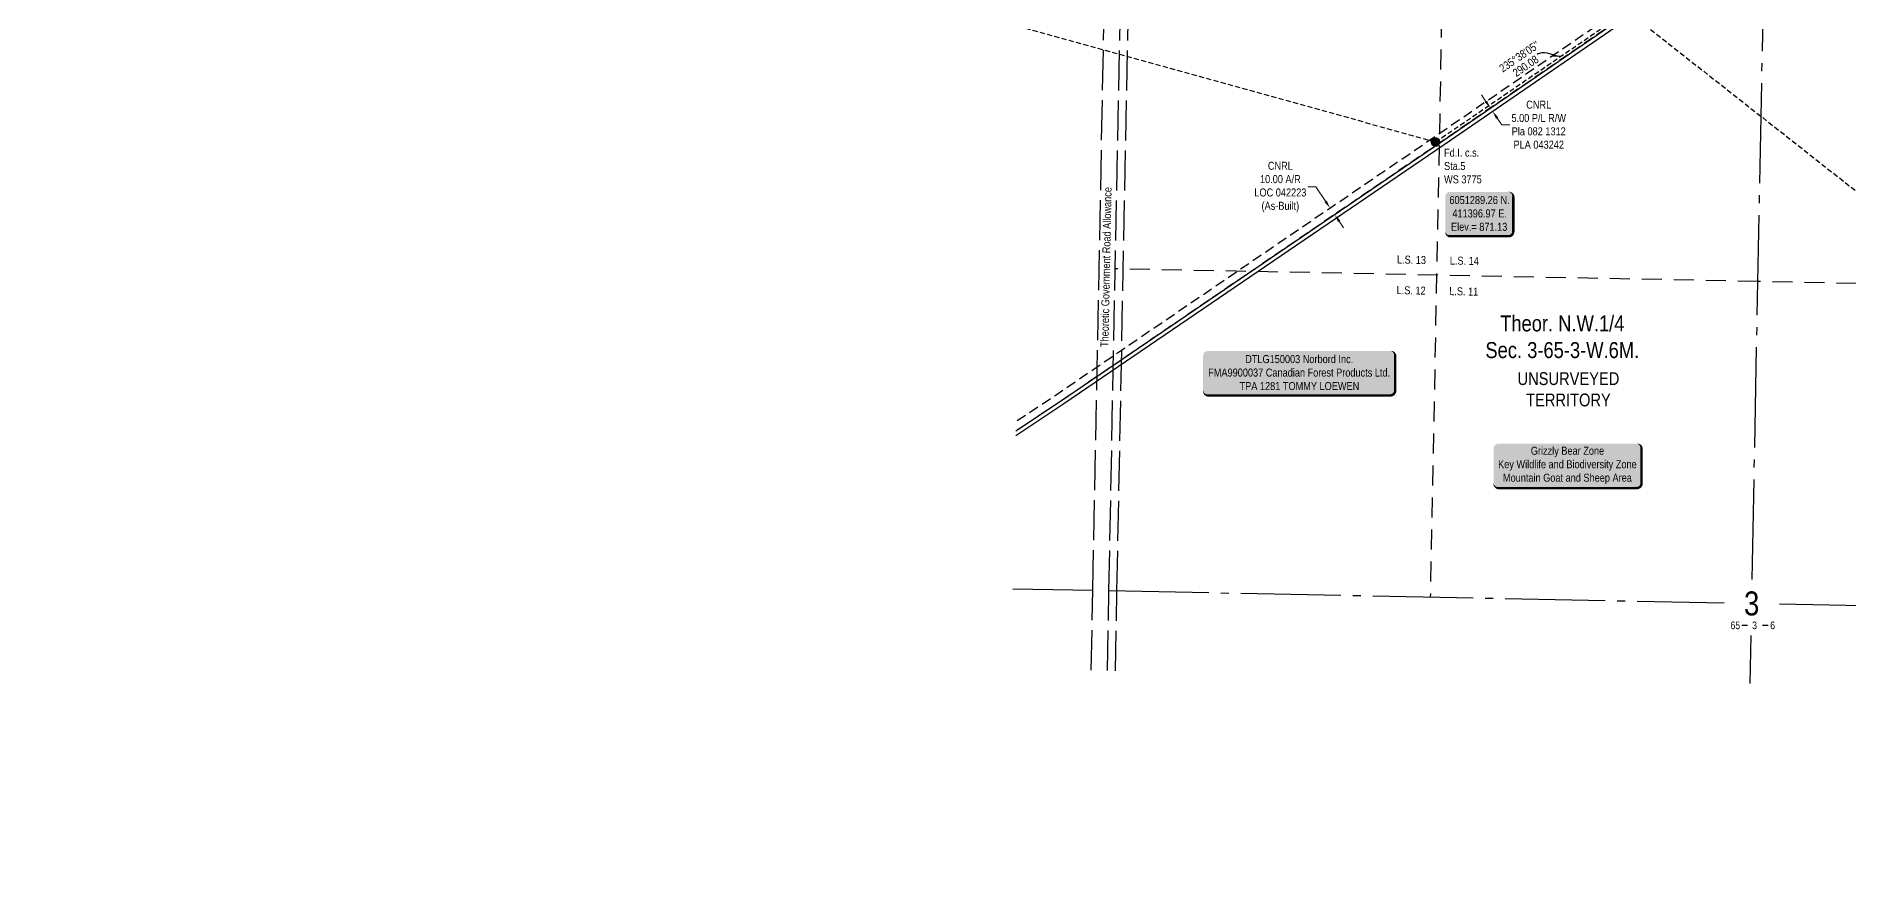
# Model space of a CAD drawing. Extents: x 409289 to 413533, y 6049756 to 6053361.
# Drawn here: x 409649 to 411913, y 6050365 to 6051421 of the extents above; entities that cross this region are included whole.
import ezdxf
from ezdxf.enums import TextEntityAlignment as Align

# ---------------------------------------------------------------- set-up
doc = ezdxf.new("R2010")
doc.units = 0
doc.header["$LTSCALE"] = 5
doc.header["$PDSIZE"] = 50
for name, pattern in [('foc-ACCESSROAD', [3.75, 2.5, -1.25]), ('foc-LSD', [8, 5, -3]), ('foc-QUARTERLINE', [33, 25, -3, 2, -3]), ('foc-TIELINE', [1.875, 1.25, -0.625]), ('foc-UNSURVEYED', [12.5, 10, -2.5])]:
    doc.linetypes.add(name, pattern=pattern)
doc.layers.get('Defpoints').update_dxf_attribs({"color": 9})
for name, color, linetype in [('10', 1, 'Continuous'), ('9', 3, 'Continuous'), ('AS-WILDLIFE-BLOCK', 131, 'Continuous'), ('C-SYMBOL', 7, 'Continuous'), ('DETAIL-T', 7, 'Continuous'), ('F-AR', 190, 'foc-ACCESSROAD'), ('F-RW', 190, 'Continuous'), ('L-BD', 7, 'Continuous'), ('L-MON', 1, 'Continuous'), ('L-QSEC', 8, 'foc-QUARTERLINE'), ('L-ROAD-T', 7, 'Continuous'), ('L-SECLBL', 7, 'Continuous'), ('L-SECTION-LSD', 7, 'foc-LSD'), ('L-TIE', 7, 'foc-TIELINE'), ('L-UNS-T', 3, 'Continuous'), ('L-USEC', 7, 'foc-UNSURVEYED')]:
    doc.layers.add(name, color=color, linetype=linetype)
doc.layers.add('F-AR-T', color=190, linetype='Continuous', lineweight=9)
doc.layers.add('F-RW-T', color=190, linetype='Continuous', lineweight=9)
doc.styles.add('100L', font='ARIALN.TTF', dxfattribs={"height": 11})
doc.styles.add('175L', font='ARIALN.TTF', dxfattribs={"height": 20})
doc.styles.add('80', font='ARIALN.TTF', dxfattribs={"height": 10})
doc.styles.add('80CG', font='ARIALN.TTF', dxfattribs={"height": 10})
doc.styles.add('80L', font='ARIALN.TTF', dxfattribs={"height": 10})
doc.styles.add('SIMPLEX', font='ARIALN.TTF')
doc.dimstyles.new('Compass 5 000', dxfattribs={"dimscale": 5, "dimtxt": 9, "dimasz": 2, "dimexe": 0.2, "dimexo": 0.0625, "dimgap": 0.5, "dimtad": 0, "dimtih": 1, "dimtoh": 1, "dimzin": 0, "dimdsep": 46, "dimtxsty": '80CG', "dimcen": 0.1, "dimse1": 1, "dimse2": 1, "dimclrd": 256, "dimclrt": 256, "dimaunit": 1, "dimadec": 4, "dimazin": 0, "dimtfac": 0.06, "dimtofl": 0, "dimtmove": 0, "dimatfit": 1, "dimfxl": 0.2, "dimtolj": 1, "dimtzin": 0, "dimlwd": -1, "dimarcsym": 0})

# ---------------------------------------------------------------- blocks, each defined once
blk = doc.blocks.new('L-SECLBL')
at = {"layer": '9', "color": 7}
for p, q in [((-5.1, -27.8), (-12.3, -27.8)), ((20.7, -27.8), (13.5, -27.8))]:
    blk.add_line(p, q, dxfattribs=at)
at = {"layer": '10', "color": 2, "style": 'SIMPLEX'}
blk.add_attdef('SEC', text='', height=30, dxfattribs=at).set_placement((0, 0), align=Align.MIDDLE)
at = {"layer": '10', "color": 5, "style": '80L'}
blk.add_attdef('TWP', text='', height=9.5, dxfattribs=at).set_placement((-14.4, -27.4), align=Align.MIDDLE_RIGHT)
blk.add_attdef('RGE', text='', height=9.5, dxfattribs=at).set_placement((3.6, -27.4), align=Align.MIDDLE_CENTER)
blk.add_attdef('MER', text='', height=9.5, dxfattribs=at).set_placement((23.2, -27.4), align=Align.MIDDLE_LEFT)
blk = doc.blocks.new('*D426')
at = {"layer": 'Defpoints', "color": 0, "transparency": 16777216}
for p in [(409784.7, 6051514.6), (409797.2, 6051522.9), (409798.1, 6051521.6)]:
    blk.add_point(p, dxfattribs=at)
at = {"layer": 'F-RW-T', "transparency": 16777216}
for p, q in [((409806.4, 6051527.1), (409814.8, 6051532.6)), ((409777.2, 6051507.8), (409734.2, 6051479.4)), ((409734.2, 6051479.4), (409724.2, 6051479.4))]:
    blk.add_line(p, q, dxfattribs=at)
for points in [[(409805.5, 6051528.5), (409807.3, 6051525.7), (409798.1, 6051521.6)], [(409776.3, 6051509.2), (409778.1, 6051506.4), (409785.6, 6051513.3)]]:
    blk.add_solid(points, dxfattribs=at)
at = {"layer": 'F-RW-T', "transparency": 16777216, "insert": (409685.2, 6051479.4), "char_height": 10, "attachment_point": 5, "style": '80CG'}
blk.add_mtext('\\A1;CNRL\\P15.00 P/L R/W\\PPlan 082 7986\\PPLA 060875', dxfattribs=at)
blk = doc.blocks.new('*D442')
at = {"layer": 'Defpoints', "color": 0, "transparency": 16777216}
for p in [(411265.3, 6051206.9), (411266.8, 6051207.9), (411272.4, 6051199.6)]:
    blk.add_point(p, dxfattribs=at)
at = {"layer": 'F-AR-T', "transparency": 16777216}
for p, q in [((411247.5, 6051233.1), (411237.5, 6051233.1)), ((411259.7, 6051215.2), (411247.5, 6051233.1)), ((411276.6, 6051190.4), (411282.2, 6051182.1))]:
    blk.add_line(p, q, dxfattribs=at)
for points in [[(411261.1, 6051216.1), (411258.3, 6051214.2), (411265.3, 6051206.9)], [(411278, 6051191.3), (411275.2, 6051189.4), (411271, 6051198.6)]]:
    blk.add_solid(points, dxfattribs=at)
at = {"layer": 'F-AR-T', "transparency": 16777216, "insert": (411203.2, 6051233.1), "char_height": 10, "attachment_point": 5, "style": '80CG'}
blk.add_mtext('\\A1;CNRL\\P10.00 A/R\\PLOC 042223\\P(As-Built)', dxfattribs=at)
blk = doc.blocks.new('*D443')
at = {"layer": 'Defpoints', "color": 0, "transparency": 16777216}
for p in [(411465.6, 6051331.6), (411340.9, 6051246.5), (411343.7, 6051242.4)]:
    blk.add_point(p, dxfattribs=at)
at = {"layer": 'F-AR-T', "transparency": 16777216}
for p, q in [((411460, 6051339.8), (411454.4, 6051348.1)), ((411474.1, 6051319.2), (411479.7, 6051310.9)), ((411479.7, 6051310.9), (411489.7, 6051310.9))]:
    blk.add_line(p, q, dxfattribs=at)
for points in [[(411461.4, 6051340.8), (411458.6, 6051338.9), (411465.6, 6051331.6)], [(411475.5, 6051320.1), (411472.7, 6051318.2), (411468.4, 6051327.4)]]:
    blk.add_solid(points, dxfattribs=at)
at = {"layer": 'F-AR-T', "transparency": 16777216, "insert": (411526, 6051310.9), "char_height": 10, "attachment_point": 5, "style": '80CG'}
blk.add_mtext('\\A1;CNRL\\P5.00 P/L R/W\\PPla 082 1312\\PPLA 043242', dxfattribs=at)
blk = doc.blocks.new('*U436')
h = blk.add_hatch(color=255)
edge = h.paths.add_edge_path()
edge.add_line((-114, -28.5), (114, -28.5))
edge.add_arc((114, -22.5), 6, 270, 360)
edge.add_line((120, -22.5), (120, 21))
edge.add_arc((114, 21), 6, 0, 90)
edge.add_line((114, 27), (-114, 27))
edge.add_arc((-114, 21), 6, 90, 180)
edge.add_line((-120, 21), (-120, -22.5))
edge.add_arc((-114, -22.5), 6, 180, 270)
at = {"color": 44, "flags": 128}
blk.add_lwpolyline([(-114, -28.5, 3, 3, 0), (114, -28.5, 3, 3, 0.414214), (120, -22.5, 3, 3, 0), (120, 21, 3, 0, 0.414214), (114, 27, 0, 0, 0), (-114, 27, 0, 0, 0.414214), (-120, 21, 0, 0, 0), (-120, -22.5, 0, 3, 0.414214)], format="xyseb", close=True, dxfattribs=at)
at = {"color": 44, "style": '80'}
blk.add_attdef('ENTER_TEXT_001', (-36, -5), '', height=10, dxfattribs=at)
blk = doc.blocks.new('fdia')
at = {"color": 255, "const_width": 1}
blk.add_lwpolyline([(-0.5, 0, 1), (0.5, 0, 1)], format="xyb", close=True, dxfattribs=at)
blk = doc.blocks.new('Fdiaa')
blk.add_blockref('fdia', (0, 0))
blk = doc.blocks.new('fdib')
at = {"color": 1, "const_width": 1.6}
blk.add_lwpolyline([(-0.4, 0, 1), (0.4, 0, 1)], format="xyb", close=True, dxfattribs=at)
at = {"color": 1}
blk.add_circle((0, 0), 0.8, dxfattribs=at)
blk = doc.blocks.new('Fdibb')
blk.add_blockref('fdib', (0, 0))
blk = doc.blocks.new('fdicc')
for name in ['Fdibb', 'Fdiaa']:
    blk.add_blockref(name, (0, 0))
blk = doc.blocks.new('FDI')
blk.add_blockref('fdicc', (0, 0))
blk = doc.blocks.new('*U491')
h = blk.add_hatch(color=255)
edge = h.paths.add_edge_path()
edge.add_line((-86.5, -28.5), (86.5, -28.5))
edge.add_arc((86.5, -22.5), 6, 270, 360)
edge.add_line((92.5, -22.5), (92.5, 21))
edge.add_arc((86.5, 21), 6, 0, 90)
edge.add_line((86.5, 27), (-86.5, 27))
edge.add_arc((-86.5, 21), 6, 90, 180)
edge.add_line((-92.5, 21), (-92.5, -22.5))
edge.add_arc((-86.5, -22.5), 6, 180, 270)
at = {"color": 131, "flags": 128}
blk.add_lwpolyline([(-86.5, -28.5, 3, 3, 0), (86.5, -28.5, 3, 3, 0.414214), (92.5, -22.5, 3, 3, 0), (92.5, 21, 3, 0, 0.414214), (86.5, 27, 0, 0, 0), (-86.5, 27, 0, 0, 0.414214), (-92.5, 21, 0, 0, 0), (-92.5, -22.5, 0, 3, 0.414214)], format="xyseb", close=True, dxfattribs=at)
at = {"color": 131, "style": '80'}
blk.add_attdef('ENTER_TEXT_001', (-36, -5), '', height=10, dxfattribs=at)
blk = doc.blocks.new('*U461')
h = blk.add_hatch(color=254)
edge = h.paths.add_edge_path()
edge.add_line((-36.5, -28.5), (36.5, -28.5))
edge.add_arc((36.5, -22.5), 6, 270, 360)
edge.add_line((42.5, -22.5), (42.5, 21))
edge.add_arc((36.5, 21), 6, 0, 90)
edge.add_line((36.5, 27), (-36.5, 27))
edge.add_arc((-36.5, 21), 6, 90, 180)
edge.add_line((-42.5, 21), (-42.5, -22.5))
edge.add_arc((-36.5, -22.5), 6, 180, 270)
at = {"color": 1, "flags": 128}
blk.add_lwpolyline([(-36.5, -28.5, 3, 3, 0), (36.5, -28.5, 3, 3, 0.414214), (42.5, -22.5, 3, 3, 0), (42.5, 21, 3, 0, 0.414214), (36.5, 27, 0, 0, 0), (-36.5, 27, 0, 0, 0.414214), (-42.5, 21, 0, 0, 0), (-42.5, -22.5, 0, 3, 0.414214)], format="xyseb", close=True, dxfattribs=at)
blk.add_lwpolyline([(31.2, 17, 0, 10, 0), (0, 0, 5, 5, 0)], format="xyseb", dxfattribs=at)
at = {"color": 1, "style": '80'}
blk.add_attdef('ENTER_TEXT_001', (-36, -5), '', height=10, dxfattribs=at)

msp = doc.modelspace()

# ---------------------------------------------------------------- linework, layer by layer
at = {"layer": 'L-QSEC'}
for p, q in [((411792.623, 6050742.829), (411807.654, 6051517.01)), ((410868.959, 6050731.195), (410968.895, 6050729.209)), ((410988.988, 6050728.809), (411757.521, 6050713.533)), ((411826.759, 6050712.157), (412595.079, 6050696.885)), ((411790.1, 6050612.911), (411791.265, 6050672.873))]:
    msp.add_line(p, q, dxfattribs=at)
at = {"layer": 'L-SECTION-LSD', "flags": 128}
for points in [[(411406.206, 6051524.986), (411390.514, 6050720.828)], [(411799.848, 6051114.929), (410996.873, 6051130.885)], [(412602.815, 6051098.972), (411799.848, 6051114.929)]]:
    msp.add_lwpolyline(points, dxfattribs=at)
at = {"layer": 'L-TIE'}
for p, q in [((411396.966, 6051289.26), (410143.771, 6051636.3)), ((411396.966, 6051289.26), (411636.31, 6051452.93)), ((411636.31, 6051452.93), (412792.416, 6050544.386))]:
    msp.add_line(p, q, dxfattribs=at)
at = {"layer": 'L-USEC'}
for p, q in [((410968.895, 6050729.209), (410984.658, 6051533.36)), ((410988.999, 6050728.815), (411004.762, 6051532.966)), ((410999.051, 6050728.618), (411014.815, 6051532.769)), ((410966.937, 6050629.273), (410968.895, 6050729.209)), ((410987.041, 6050628.874), (410988.999, 6050728.815)), ((410997.093, 6050628.674), (410999.051, 6050728.618))]:
    msp.add_line(p, q, dxfattribs=at)

# ---------------------------------------------------------------- block references
ref = msp.add_blockref('*U436', (411226.683, 6051001.255))
ref.add_attrib('ENTER_TEXT_001', 'DTLG150003 Norbord Inc.', (411159.244, 6051013.095), dxfattribs={"color": 44, "height": 10, "style": '80'})
ref.add_attrib('ENTER_TEXT_002', 'FMA9900037 Canadian Forest Products Ltd.', (411113.016, 6050996.251), dxfattribs={"color": 44, "height": 10, "style": '80'})
ref.add_attrib('ENTER_TEXT_003', 'TPA 1281 TOMMY LOEWEN', (411152.215, 6050979.407), dxfattribs={"color": 44, "height": 10, "style": '80'})
at = {"layer": 'AS-WILDLIFE-BLOCK'}
ref = msp.add_blockref('*U491', (411562.003, 6050885.44), dxfattribs=at)
ref.add_attrib('ENTER_TEXT_001', 'Grizzly Bear Zone', (411516.092, 6050898.58), dxfattribs={"layer": '0', "color": 131, "height": 10, "style": '80'})
ref.add_attrib('ENTER_TEXT_002', 'Key Wildlife and Biodiversity Zone', (411475.229, 6050881.743), dxfattribs={"layer": '0', "color": 131, "height": 10, "style": '80'})
ref.add_attrib('ENTER_TEXT_003', 'Mountain Goat and Sheep Area', (411481.256, 6050864.899), dxfattribs={"layer": '0', "color": 131, "height": 10, "style": '80'})
at = {"layer": 'DETAIL-T', "color": 3}
ref = msp.add_blockref('*U461', (411451.745, 6051200.011), dxfattribs=at)
ref.add_attrib('ENTER_TEXT_001', '6051289.26 N.', (411414.449, 6051211.783), dxfattribs={"layer": '0', "color": 1, "height": 10, "style": '80'})
ref.add_attrib('ENTER_TEXT_002', '411396.97 E.', (411418.089, 6051195.075), dxfattribs={"layer": '0', "color": 1, "height": 10, "style": '80'})
ref.add_attrib('ENTER_TEXT_003', 'Elev.= 871.13', (411416.37, 6051178.368), dxfattribs={"layer": '0', "color": 1, "height": 10, "style": '80'})
at = {"layer": 'L-MON', "xscale": 5.000000000000004, "yscale": 5.000000000000004, "zscale": 5.000000000000004}
msp.add_blockref('FDI', (411396.966, 6051289.26), dxfattribs=at)
at = {"layer": 'L-SECLBL', "xscale": 0.9995596, "yscale": 0.9995596, "zscale": 0.9995596}
msp.add_blockref('L-SECLBL', (411792.041, 6050712.847), dxfattribs=at).add_auto_attribs({'SEC': '3', 'TWP': '65', 'RGE': '3', 'MER': '6'})

# ---------------------------------------------------------------- texts
at = {"layer": 'C-SYMBOL', "color": 3, "insert": (411555.434, 6051072.662), "char_height": 19.99119, "width": 190.41624, "attachment_point": 2, "style": '175L'}
msp.add_mtext('Theor. N.W.1/4 \\PSec. 3-65-3-W.6M.', dxfattribs=at)
at = {"layer": 'L-BD', "style": '80L'}
for s, height, p in [("235°38'05''", 9.99563, (411501.64, 6051396.015)), ('290.08', 9.9956, (411509.68, 6051384.257))]:
    msp.add_text(s, height=height, rotation=34.3654, dxfattribs=at).set_placement(p, align=Align.MIDDLE)
at = {"layer": 'L-MON', "insert": (411407.724, 6051280.951), "char_height": 9.9956, "attachment_point": 1, "style": '80L'}
msp.add_mtext_dynamic_manual_height_columns('Fd.I. c.s.\\PSta.5\\PWS 3775', width=46.72334, gutter_width=49.978, heights=[0], dxfattribs=at)
at = {"layer": 'L-ROAD-T', "style": '80L'}
msp.add_text('Theoretic Government Road Allowance', height=9.9956, rotation=88.856077, dxfattribs=at).set_placement((410985.38, 6051133.108), align=Align.MIDDLE_CENTER)
at = {"layer": 'L-UNS-T', "color": 3, "insert": (411563.116, 6050980.23), "char_height": 15.99295, "attachment_point": 5, "style": '80L'}
msp.add_mtext_dynamic_manual_height_columns('UNSURVEYED TERRITORY', width=126.35808, gutter_width=47.479, heights=[0], dxfattribs=at)

# ---------------------------------------------------------------- dimensions: what is measured, and where the dimension line sits
at = {"layer": 'F-AR-T'}
for base, p1, p2, angle, text, picture, middle in [((411465.625, 6051331.557), (411343.697, 6051242.384), (411340.881, 6051246.514), 124.283511, 'CNRL\\P5.00 P/L R/W\\PPla 082 1312\\PPLA 043242', '*D443', (411525.993, 6051310.901)), ((411265.328, 6051206.893), (411272.428, 6051199.631), (411266.795, 6051207.893), 124.283579, 'CNRL\\P10.00 A/R\\PLOC 042223\\P(As-Built)', '*D442', (411203.167, 6051233.09))]:
    dim = msp.add_linear_dim(base=base, p1=p1, p2=p2, angle=angle, text=text, dimstyle='Compass 5 000', dxfattribs=at)
    dim.commit()
    dim.dimension.update_dxf_attribs({"geometry": picture, "text_midpoint": middle, "dimtype": 161})
at = {"layer": 'F-RW-T'}
dim = msp.add_linear_dim(base=(409798.076, 6051521.573), p1=(409784.708, 6051514.607), p2=(409797.218, 6051522.872), angle=33.452129, text='CNRL\\P15.00 P/L R/W\\PPlan 082 7986\\PPLA 060875', dimstyle='Compass 5 000', dxfattribs=at)
dim.commit()
dim.dimension.update_dxf_attribs({"geometry": '*D426', "text_midpoint": (409685.153, 6051479.398), "dimtype": 161})

# ---------------------------------------------------------------- leaders
at = {"layer": 'L-BD', "path_type": 1}
msp.add_leader([(411552.59, 6051395.983), (411527.019, 6051399.843), (411523.956, 6051398.645)], dimstyle='Compass 5 000', override={"dimgap": 0.5, "dimtad": 0}, dxfattribs=at)

# ---------------------------------------------------------------- next in the draw order: texts
at = {"layer": 'L-SECTION-LSD', "char_height": 9.9956, "attachment_point": 1, "rotation": 358.882095, "style": '100L', "bg_fill": 3, "box_fill_scale": 1.5, "bg_fill_color": 256, "bg_fill_transparency": 0}
for s, width, insert in [('\\pi1.88796;L.S. 13', 36.818, (411347.102, 6051147.596)), ('L.S. 14', 36.98191, (411415.018, 6051146.27)), ('\\pi2.2267;L.S. 12', 37.09538, (411346.355, 6051109.335)), ('L.S. 11', 36.43344, (411414.272, 6051108.01))]:
    msp.add_mtext_dynamic_manual_height_columns(s, width=width, gutter_width=54.976, heights=[0], dxfattribs=dict(at, insert=insert))

# ---------------------------------------------------------------- next in the draw order: linework, layer by layer
at = {"layer": 'F-AR', "flags": 128}
for points in [[(410874.175, 6050941.182), (410924.301, 6050974.403), (410975.486, 6051009.298), (411006.062, 6051030.142), (411399.31, 6051298.233), (411718.403, 6051517.538)], [(411735.223, 6051507.568), (411717.376, 6051504.701), (411404.955, 6051289.979), (411005.821, 6051017.877), (410975.245, 6050997.032), (410929.876, 6050966.102), (410873.936, 6050929.002)]]:
    msp.add_lwpolyline(points, dxfattribs=at)
at = {"layer": 'F-RW'}
msp.add_lwpolyline([(410872.823, 6050928.351), (410929.855, 6050966.144), (411404.946, 6051290.001), (411717.376, 6051504.701), (411735.215, 6051507.572), (411980.144, 6051436.545), (412029.612, 6051410.139), (412330.672, 6051177.541), (412819.661, 6050793.79), (413287.409, 6050431.431), (413303.622, 6050383.979), (413364.484, 6050371.994), (413363.132, 6050365.129), (413298.306, 6050377.895), (413281.466, 6050427.184), (412815.359, 6050788.272), (412326.373, 6051172.02), (412025.798, 6051404.243), (411977.494, 6051430.028), (411734.775, 6051500.414), (411715.432, 6051497.301), (411407.769, 6051285.877), (410932.643, 6050961.996), (410872.704, 6050922.276)], dxfattribs=at)

doc.saveas('drawing.dxf')
